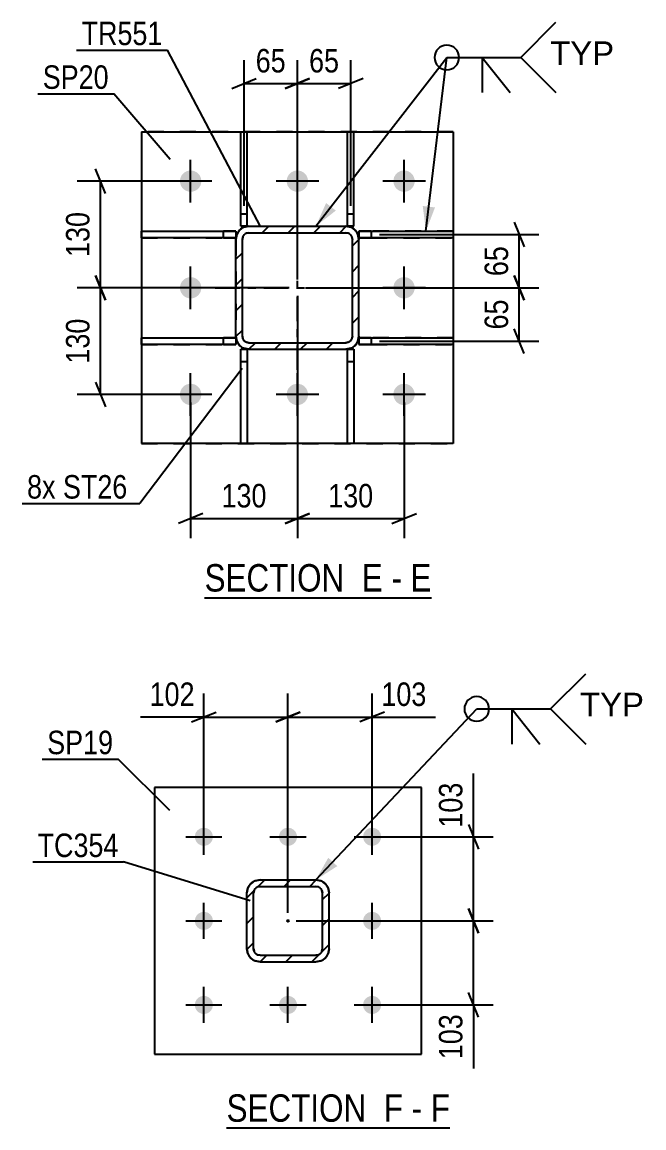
# Model space of a CAD drawing. Header units: millimetres. Extents: x -834 to 355, y -855 to -14.
# Drawn here: x -22.6 to 53.2, y -306.1 to -171.3 of the extents above; entities that cross this region are included whole.
import ezdxf

# ---------------------------------------------------------------- set-up
doc = ezdxf.new("R2010")
doc.units = ezdxf.units.MM
doc.linetypes.add('DXK_LINE_DOT2', pattern=[3.9198, 1.9599, -1.9599])
doc.linetypes.add('DXK_LINE_DOT3', pattern=[5.9187, 2.979, -0.9799, 0.9799, -0.9799])
doc.styles.add('Arial', font='ARIAL.TTF', dxfattribs={"height": 0.2})
doc.styles.add('Arial Narrow', font='ARIALN.TTF', dxfattribs={"height": 0.2})

# ---------------------------------------------------------------- blocks, each defined once
blk = doc.blocks.new('Unknown-570384938-16 - 6154')
at = {"color": 6, "linetype": 'Continuous'}
blk.add_line((-0.37, -241.45), (27.28, -241.45), dxfattribs=at)
at = {"color": 0, "linetype": 'Continuous'}
for points in [[(17.74, -240.7), (17.74, -237.2), (-0.37, -237.2), (-0.37, -240.7)], [(21.35, -240.7), (21.35, -237.2), (18.79, -237.2), (18.79, -240.7)], [(23.67, -240.7), (23.67, -237.2), (22.4, -237.2), (22.4, -240.7)], [(27.28, -240.7), (27.28, -237.2), (24.72, -237.2), (24.72, -240.7)]]:
    blk.add_wipeout(points, dxfattribs=at)
at = {"color": 7, "linetype": 'Continuous', "style": 'Arial Narrow'}
for s, p in [('SECTION ', (-0.37, -240.7)), ('E', (18.79, -240.7)), ('E', (24.72, -240.7)), ('-', (22.4, -240.7))]:
    blk.add_text(s, height=3.34, dxfattribs=at).set_placement(p)
blk = doc.blocks.new('Unknown-570384938-17 - 5682')
at = {"color": 6, "linetype": 'Continuous'}
blk.add_line((2.31, -306.09), (29.52, -306.09), dxfattribs=at)
at = {"color": 0, "linetype": 'Continuous'}
for points in [[(20.42, -305.34), (20.42, -301.84), (2.31, -301.84), (2.31, -305.34)], [(23.81, -305.34), (23.81, -301.84), (21.47, -301.84), (21.47, -305.34)], [(26.13, -305.34), (26.13, -301.84), (24.86, -301.84), (24.86, -305.34)], [(29.52, -305.34), (29.52, -301.84), (27.18, -301.84), (27.18, -305.34)]]:
    blk.add_wipeout(points, dxfattribs=at)
at = {"color": 7, "linetype": 'Continuous', "style": 'Arial Narrow'}
for s, p in [('SECTION ', (2.31, -305.34)), ('F', (21.47, -305.34)), ('F', (27.18, -305.34)), ('-', (24.86, -305.34))]:
    blk.add_text(s, height=3.34, dxfattribs=at).set_placement(p)
blk = doc.blocks.new('Part-570384938-6352 - 6154')
at = {"color": 2, "linetype": 'Continuous'}
for p, q in [((18.43, -209.77), (18.43, -209.77)), ((18.43, -209.77), (29.93, -209.77)), ((18.43, -209.77), (18.43, -210.57)), ((29.93, -209.77), (29.93, -210.57)), ((29.93, -210.57), (18.43, -210.57))]:
    blk.add_line(p, q, dxfattribs=at)
at = {"color": 7, "linetype": 'DXK_LINE_DOT2'}
for p, q in [((19.93, -209.77), (18.43, -209.77)), ((18.43, -209.77), (18.43, -209.77)), ((29.93, -209.77), (19.93, -209.77)), ((19.93, -209.77), (19.93, -210.57)), ((18.43, -210.57), (19.93, -210.57)), ((19.93, -210.57), (29.93, -210.57))]:
    blk.add_line(p, q, dxfattribs=at)
blk = doc.blocks.new('Part-570384938-6342 - 6154')
at = {"color": 2, "linetype": 'Continuous'}
for p, q in [((-8.07, -210.57), (-8.07, -209.77)), ((-8.07, -209.77), (3.43, -209.77)), ((3.43, -209.77), (3.43, -210.57)), ((3.43, -210.57), (-8.07, -210.57)), ((3.43, -210.57), (3.43, -210.57))]:
    blk.add_line(p, q, dxfattribs=at)
at = {"color": 7, "linetype": 'DXK_LINE_DOT2'}
for p, q in [((-8.07, -209.77), (1.93, -209.77)), ((1.93, -210.57), (1.93, -209.77)), ((3.43, -209.77), (1.93, -209.77)), ((3.43, -209.77), (3.43, -209.77)), ((-8.07, -210.57), (1.93, -210.57)), ((1.93, -210.57), (3.43, -210.57))]:
    blk.add_line(p, q, dxfattribs=at)
blk = doc.blocks.new('Part-570384938-6347 - 6154')
at = {"color": 2, "linetype": 'Continuous'}
for p, q in [((-8.07, -197.57), (-8.07, -196.77)), ((-8.07, -196.77), (3.43, -196.77)), ((3.43, -196.77), (3.43, -197.57)), ((3.43, -197.57), (-8.07, -197.57)), ((3.43, -197.57), (3.43, -197.57))]:
    blk.add_line(p, q, dxfattribs=at)
at = {"color": 7, "linetype": 'DXK_LINE_DOT2'}
for p, q in [((-8.07, -196.77), (1.93, -196.77)), ((1.93, -197.57), (1.93, -196.77)), ((3.43, -196.77), (1.93, -196.77)), ((3.43, -196.77), (3.43, -196.77)), ((-8.07, -197.57), (1.93, -197.57)), ((1.93, -197.57), (3.43, -197.57))]:
    blk.add_line(p, q, dxfattribs=at)
blk = doc.blocks.new('Part-570384938-6357 - 6154')
at = {"color": 2, "linetype": 'Continuous'}
for p, q in [((18.43, -196.77), (18.43, -196.77)), ((18.43, -196.77), (29.93, -196.77)), ((18.43, -196.77), (18.43, -197.57)), ((29.93, -196.77), (29.93, -197.57)), ((29.93, -197.57), (18.43, -197.57))]:
    blk.add_line(p, q, dxfattribs=at)
at = {"color": 7, "linetype": 'DXK_LINE_DOT2'}
for p, q in [((19.93, -196.77), (18.43, -196.77)), ((18.43, -196.77), (18.43, -196.77)), ((29.93, -196.77), (19.93, -196.77)), ((19.93, -196.77), (19.93, -197.57)), ((18.43, -197.57), (19.93, -197.57)), ((19.93, -197.57), (29.93, -197.57))]:
    blk.add_line(p, q, dxfattribs=at)
blk = doc.blocks.new('Bolt-570384938-6433 - 6154')
at = {"linetype": 'Continuous'}
for points in [[(-3.37, -190.67, -1), (-0.77, -190.67, -1)], [(9.63, -190.67, -1), (12.23, -190.67, -1)], [(22.63, -190.67, -1), (25.23, -190.67, -1)], [(-3.37, -203.67, -1), (-0.77, -203.67, -1)], [(22.63, -203.67, -1), (25.23, -203.67, -1)], [(-3.37, -216.67, -1), (-0.77, -216.67, -1)], [(9.63, -216.67, -1), (12.23, -216.67, -1)], [(22.63, -216.67, -1), (25.23, -216.67, -1)]]:
    blk.add_hatch(color=1, dxfattribs=at).paths.add_polyline_path(points)
at = {"color": 1, "linetype": 'Continuous'}
for p, q in [((-2.07, -193.27), (-2.07, -188.07)), ((10.93, -193.27), (10.93, -188.07)), ((23.93, -193.27), (23.93, -188.07)), ((0.53, -190.67), (-4.67, -190.67)), ((13.53, -190.67), (8.33, -190.67)), ((26.53, -190.67), (21.33, -190.67)), ((-2.07, -206.27), (-2.07, -201.07)), ((23.93, -206.27), (23.93, -201.07)), ((0.53, -203.67), (-4.67, -203.67)), ((26.53, -203.67), (21.33, -203.67)), ((-2.07, -219.27), (-2.07, -214.07)), ((10.93, -219.27), (10.93, -214.07)), ((23.93, -219.27), (23.93, -214.07)), ((0.53, -216.67), (-4.67, -216.67)), ((13.53, -216.67), (8.33, -216.67)), ((26.53, -216.67), (21.33, -216.67))]:
    blk.add_line(p, q, dxfattribs=at)
blk = doc.blocks.new('Part-570384938-6362 - 6154')
at = {"color": 2, "linetype": 'Continuous'}
for p, q in [((4.03, -211.17), (4.03, -211.17)), ((4.03, -211.17), (4.83, -211.17)), ((4.03, -222.67), (4.03, -211.17)), ((4.83, -211.17), (4.83, -211.17)), ((4.83, -211.17), (4.83, -222.67)), ((4.83, -222.67), (4.03, -222.67))]:
    blk.add_line(p, q, dxfattribs=at)
at = {"color": 7, "linetype": 'DXK_LINE_DOT2'}
for p, q in [((4.03, -211.17), (4.03, -211.17)), ((4.03, -211.17), (4.83, -211.17)), ((4.83, -211.17), (4.83, -211.17)), ((4.03, -212.67), (4.83, -212.67))]:
    blk.add_line(p, q, dxfattribs=at)
blk = doc.blocks.new('Part-570384938-6367 - 6154')
at = {"color": 2, "linetype": 'Continuous'}
for p, q in [((17.03, -211.17), (17.03, -211.17)), ((17.03, -211.17), (17.83, -211.17)), ((17.03, -222.67), (17.03, -211.17)), ((17.83, -211.17), (17.83, -211.17)), ((17.83, -211.17), (17.83, -222.67)), ((17.83, -222.67), (17.03, -222.67))]:
    blk.add_line(p, q, dxfattribs=at)
at = {"color": 7, "linetype": 'DXK_LINE_DOT2'}
for p, q in [((17.03, -211.17), (17.03, -211.17)), ((17.03, -211.17), (17.83, -211.17)), ((17.83, -211.17), (17.83, -211.17)), ((17.03, -212.67), (17.83, -212.67))]:
    blk.add_line(p, q, dxfattribs=at)
blk = doc.blocks.new('Part-570384938-6372 - 6154')
at = {"color": 2, "linetype": 'Continuous'}
for p, q in [((4.03, -196.17), (4.03, -184.67)), ((4.03, -184.67), (4.83, -184.67)), ((4.83, -196.17), (4.83, -184.67)), ((4.03, -196.17), (4.83, -196.17)), ((4.03, -196.17), (4.03, -196.17)), ((4.83, -196.17), (4.83, -196.17))]:
    blk.add_line(p, q, dxfattribs=at)
at = {"color": 7, "linetype": 'DXK_LINE_DOT2'}
for p, q in [((4.03, -194.67), (4.83, -194.67)), ((4.83, -196.17), (4.03, -196.17))]:
    blk.add_line(p, q, dxfattribs=at)
blk = doc.blocks.new('Part-570384938-6377 - 6154')
at = {"color": 2, "linetype": 'Continuous'}
for p, q in [((17.03, -196.17), (17.03, -184.67)), ((17.03, -184.67), (17.83, -184.67)), ((17.83, -196.17), (17.83, -184.67)), ((17.03, -196.17), (17.83, -196.17)), ((17.03, -196.17), (17.03, -196.17)), ((17.83, -196.17), (17.83, -196.17))]:
    blk.add_line(p, q, dxfattribs=at)
at = {"color": 7, "linetype": 'DXK_LINE_DOT2'}
for p, q in [((17.03, -194.67), (17.83, -194.67)), ((17.83, -196.17), (17.03, -196.17))]:
    blk.add_line(p, q, dxfattribs=at)
blk = doc.blocks.new('Part-570384938-6394 - 6154')
at = {"linetype": 'Continuous'}
h = blk.add_hatch(dxfattribs=at)
h.set_pattern_fill('', scale=0.7, style=0, pattern_type=0)
h.set_pattern_definition([(45, (18.434, -197.7697), (-1.57154, 1.57154), [])])
h.paths.add_polyline_path([(18.43, -209.57), (18.43, -197.77), (18.31, -197.16), (17.97, -196.64), (17.45, -196.29), (16.83, -196.17), (5.03, -196.17), (4.42, -196.29), (3.9, -196.64), (3.56, -197.16), (3.43, -197.77), (3.43, -209.57), (3.56, -210.18), (3.9, -210.7), (4.42, -211.05), (5.03, -211.17), (16.83, -211.17), (17.45, -211.05), (17.97, -210.7), (18.31, -210.18)])
h.paths.add_polyline_path([(17.14, -210.31), (16.83, -210.37), (5.03, -210.37), (4.73, -210.31), (4.47, -210.14), (4.29, -209.88), (4.23, -209.57), (4.23, -197.77), (4.29, -197.46), (4.47, -197.2), (4.73, -197.03), (5.03, -196.97), (16.83, -196.97), (17.14, -197.03), (17.4, -197.2), (17.57, -197.46), (17.63, -197.77), (17.63, -209.57), (17.57, -209.88), (17.4, -210.14)])
at = {"color": 7, "linetype": 'DXK_LINE_DOT3'}
for p, q in [((10.93, -213.67), (10.93, -193.67)), ((0.93, -203.67), (20.93, -203.67))]:
    blk.add_line(p, q, dxfattribs=at)
at = {"color": 7, "linetype": 'DXK_LINE_DOT2'}
for p, q in [((4.42, -196.29), (5.03, -196.17)), ((5.03, -196.17), (16.83, -196.17)), ((16.83, -196.17), (17.45, -196.29)), ((3.43, -197.77), (3.56, -197.16)), ((3.43, -197.77), (3.43, -209.57)), ((4.29, -197.46), (4.23, -197.77)), ((4.23, -209.57), (4.23, -197.77)), ((5.03, -196.97), (4.73, -197.03)), ((5.03, -196.97), (16.83, -196.97)), ((17.14, -197.03), (16.83, -196.97)), ((17.63, -197.77), (17.57, -197.46)), ((17.63, -209.57), (17.63, -197.77)), ((18.31, -197.16), (18.43, -197.77)), ((18.43, -209.57), (18.43, -197.77)), ((3.56, -210.18), (3.43, -209.57)), ((4.23, -209.57), (4.29, -209.88)), ((17.57, -209.88), (17.63, -209.57)), ((18.43, -209.57), (18.31, -210.18)), ((5.03, -211.17), (4.42, -211.05)), ((4.73, -210.31), (5.03, -210.37)), ((5.03, -210.37), (16.83, -210.37)), ((5.03, -211.17), (16.83, -211.17)), ((16.83, -210.37), (17.14, -210.31)), ((17.45, -211.05), (16.83, -211.17))]:
    blk.add_line(p, q, dxfattribs=at)
at = {"color": 2, "linetype": 'Continuous'}
for p, q in [((5.03, -196.17), (4.42, -196.29)), ((5.03, -196.17), (5.03, -196.17)), ((5.03, -196.17), (16.83, -196.17)), ((16.83, -196.17), (16.83, -196.17)), ((17.45, -196.29), (16.83, -196.17)), ((3.56, -197.16), (3.43, -197.77)), ((3.43, -197.77), (3.43, -197.77)), ((3.43, -209.57), (3.43, -197.77)), ((4.23, -197.77), (4.29, -197.46)), ((4.23, -197.77), (4.23, -197.77)), ((4.23, -209.57), (4.23, -197.77)), ((4.73, -197.03), (5.03, -196.97)), ((5.03, -196.97), (5.03, -196.97)), ((5.03, -196.97), (16.83, -196.97)), ((16.83, -196.97), (16.83, -196.97)), ((16.83, -196.97), (17.14, -197.03)), ((17.57, -197.46), (17.63, -197.77)), ((17.63, -197.77), (17.63, -197.77)), ((17.63, -209.57), (17.63, -197.77)), ((18.43, -197.77), (18.31, -197.16)), ((18.43, -197.77), (18.43, -197.77)), ((18.43, -209.57), (18.43, -197.77)), ((3.43, -209.57), (3.43, -209.57)), ((3.43, -209.57), (3.56, -210.18)), ((4.23, -209.57), (4.23, -209.57)), ((4.29, -209.88), (4.23, -209.57)), ((17.63, -209.57), (17.57, -209.88)), ((17.63, -209.57), (17.63, -209.57)), ((18.31, -210.18), (18.43, -209.57)), ((18.43, -209.57), (18.43, -209.57)), ((4.42, -211.05), (5.03, -211.17)), ((5.03, -210.37), (4.73, -210.31)), ((5.03, -210.37), (5.03, -210.37)), ((5.03, -210.37), (16.83, -210.37)), ((5.03, -211.17), (5.03, -211.17)), ((5.03, -211.17), (16.83, -211.17)), ((17.14, -210.31), (16.83, -210.37)), ((16.83, -210.37), (16.83, -210.37)), ((16.83, -211.17), (17.45, -211.05)), ((16.83, -211.17), (16.83, -211.17))]:
    blk.add_line(p, q, dxfattribs=at)
at = {"color": 7, "linetype": 'DXK_LINE_DOT2'}
for centre, radius, start, end in [((5.03, -197.77), 1.6, 112.5, 157.5), ((16.83, -197.77), 1.6, 22.5, 67.5), ((5.03, -197.77), 0.8, 112.5, 157.5), ((16.83, -197.77), 0.8, 22.5, 67.5), ((5.03, -209.57), 1.6, 202.5, 247.5), ((5.03, -209.57), 0.8, 202.5, 247.5), ((16.83, -209.57), 0.8, 292.5, 337.5), ((16.83, -209.57), 1.6, 292.5, 337.5)]:
    blk.add_arc(centre, radius, start, end, dxfattribs=at)
at = {"color": 2, "linetype": 'Continuous'}
for centre, radius, start, end in [((5.03, -197.77), 1.6, 112.5, 157.5), ((16.83, -197.77), 1.6, 22.5, 67.5), ((5.03, -197.77), 0.8, 112.5, 157.5), ((16.83, -197.77), 0.8, 22.5, 67.5), ((5.03, -209.57), 1.6, 202.5, 247.5), ((5.03, -209.57), 0.8, 202.5, 247.5), ((16.83, -209.57), 0.8, 292.5, 337.5), ((16.83, -209.57), 1.6, 292.5, 337.5)]:
    blk.add_arc(centre, radius, start, end, dxfattribs=at)
blk = doc.blocks.new('Part-570384938-6469 - 6154')
at = {"color": 2, "linetype": 'Continuous'}
for p, q in [((-8.07, -184.67), (-8.07, -222.67)), ((-8.07, -184.67), (29.93, -184.67)), ((29.93, -184.67), (29.93, -222.67)), ((-8.07, -222.67), (-8.07, -222.67)), ((29.93, -222.67), (-8.07, -222.67)), ((29.93, -222.67), (29.93, -222.67))]:
    blk.add_line(p, q, dxfattribs=at)
at = {"color": 7, "linetype": 'DXK_LINE_DOT2'}
for p, q in [((-8.07, -184.67), (-8.07, -184.67)), ((29.93, -184.67), (-8.07, -184.67)), ((29.93, -184.67), (29.93, -184.67)), ((-8.07, -222.67), (29.93, -222.67))]:
    blk.add_line(p, q, dxfattribs=at)
blk = doc.blocks.new('Bolt-570384938-5785 - 5682')
at = {"linetype": 'Continuous'}
for points in [[(-1.56, -270.6, -1), (0.64, -270.6, -1)], [(8.69, -270.6, -1), (10.89, -270.6, -1)], [(18.94, -270.6, -1), (21.14, -270.6, -1)], [(-1.56, -280.85, -1), (0.64, -280.85, -1)], [(18.94, -280.85, -1), (21.14, -280.85, -1)], [(-1.56, -291.1, -1), (0.64, -291.1, -1)], [(8.69, -291.1, -1), (10.89, -291.1, -1)], [(18.94, -291.1, -1), (21.14, -291.1, -1)]]:
    blk.add_hatch(color=1, dxfattribs=at).paths.add_polyline_path(points)
at = {"color": 1, "linetype": 'Continuous'}
for p, q in [((-0.46, -272.8), (-0.46, -268.4)), ((9.79, -272.8), (9.79, -268.4)), ((20.04, -272.8), (20.04, -268.4)), ((-2.66, -270.6), (1.74, -270.6)), ((7.59, -270.6), (11.99, -270.6)), ((17.84, -270.6), (22.24, -270.6)), ((-0.46, -283.05), (-0.46, -278.65)), ((20.04, -283.05), (20.04, -278.65)), ((-2.66, -280.85), (1.74, -280.85)), ((17.84, -280.85), (22.24, -280.85)), ((-0.46, -293.3), (-0.46, -288.9)), ((9.79, -293.3), (9.79, -288.9)), ((20.04, -293.3), (20.04, -288.9)), ((-2.66, -291.1), (1.74, -291.1)), ((7.59, -291.1), (11.99, -291.1)), ((17.84, -291.1), (22.24, -291.1))]:
    blk.add_line(p, q, dxfattribs=at)
blk = doc.blocks.new('Part-570384938-5689 - 5682')
at = {"color": 2, "linetype": 'Continuous'}
for p, q in [((26.04, -264.6), (-6.46, -264.6)), ((-6.46, -264.6), (-6.46, -297.1)), ((26.04, -297.1), (26.04, -264.6)), ((-6.46, -297.1), (26.04, -297.1))]:
    blk.add_line(p, q, dxfattribs=at)
blk = doc.blocks.new('Part-570384938-5831 - 5682')
at = {"linetype": 'Continuous'}
h = blk.add_hatch(dxfattribs=at)
h.set_pattern_fill('', scale=0.7, style=0, pattern_type=0)
h.set_pattern_definition([(45, (14.7925, -277.452), (-1.57154, 1.57154), [])])
h.paths.add_polyline_path([(14.79, -284.25), (14.79, -277.45), (14.67, -276.84), (14.32, -276.32), (13.8, -275.97), (13.19, -275.85), (6.39, -275.85), (5.78, -275.97), (5.26, -276.32), (4.91, -276.84), (4.79, -277.45), (4.79, -284.25), (4.91, -284.86), (5.26, -285.38), (5.78, -285.73), (6.39, -285.85), (13.19, -285.85), (13.8, -285.73), (14.32, -285.38), (14.67, -284.86)])
h.paths.add_polyline_path([(13.5, -284.99), (13.19, -285.05), (6.39, -285.05), (6.09, -284.99), (5.83, -284.82), (5.65, -284.56), (5.59, -284.25), (5.59, -277.45), (5.65, -277.15), (5.83, -276.89), (6.09, -276.71), (6.39, -276.65), (13.19, -276.65), (13.5, -276.71), (13.76, -276.89), (13.93, -277.15), (13.99, -277.45), (13.99, -284.25), (13.93, -284.56), (13.76, -284.82)])
blk.add_hatch(color=30, dxfattribs=at).paths.add_polyline_path([(9.79, -280.95, -1), (9.79, -280.75, -1)])
at = {"color": 7, "linetype": 'DXK_LINE_DOT2'}
for p, q in [((5.78, -275.97), (6.39, -275.85)), ((6.39, -275.85), (13.19, -275.85)), ((13.19, -275.85), (13.8, -275.97)), ((4.79, -277.45), (4.91, -276.84)), ((4.79, -284.25), (4.79, -277.45)), ((5.65, -277.15), (5.59, -277.45)), ((5.59, -284.25), (5.59, -277.45)), ((6.39, -276.65), (6.09, -276.71)), ((6.39, -276.65), (13.19, -276.65)), ((13.5, -276.71), (13.19, -276.65)), ((13.99, -277.45), (13.93, -277.15)), ((13.99, -284.25), (13.99, -277.45)), ((14.67, -276.84), (14.79, -277.45)), ((14.79, -284.25), (14.79, -277.45)), ((4.91, -284.86), (4.79, -284.25)), ((5.59, -284.25), (5.65, -284.56)), ((13.93, -284.56), (13.99, -284.25)), ((14.79, -284.25), (14.67, -284.86)), ((6.39, -285.85), (5.78, -285.73)), ((6.09, -284.99), (6.39, -285.05)), ((6.39, -285.05), (13.19, -285.05)), ((13.19, -285.05), (13.5, -284.99)), ((13.8, -285.73), (13.19, -285.85)), ((6.39, -285.85), (13.19, -285.85))]:
    blk.add_line(p, q, dxfattribs=at)
at = {"color": 2, "linetype": 'Continuous'}
for p, q in [((6.39, -275.85), (5.78, -275.97)), ((6.39, -275.85), (13.19, -275.85)), ((13.8, -275.97), (13.19, -275.85)), ((4.91, -276.84), (4.79, -277.45)), ((4.79, -284.25), (4.79, -277.45)), ((5.59, -277.45), (5.65, -277.15)), ((5.59, -284.25), (5.59, -277.45)), ((6.09, -276.71), (6.39, -276.65)), ((6.39, -276.65), (13.19, -276.65)), ((13.19, -276.65), (13.5, -276.71)), ((13.93, -277.15), (13.99, -277.45)), ((13.99, -284.25), (13.99, -277.45)), ((14.79, -277.45), (14.67, -276.84)), ((14.79, -284.25), (14.79, -277.45)), ((4.79, -284.25), (4.91, -284.86)), ((5.65, -284.56), (5.59, -284.25)), ((13.99, -284.25), (13.93, -284.56)), ((14.67, -284.86), (14.79, -284.25)), ((5.78, -285.73), (6.39, -285.85)), ((6.39, -285.05), (6.09, -284.99)), ((6.39, -285.05), (13.19, -285.05)), ((13.5, -284.99), (13.19, -285.05)), ((13.19, -285.85), (13.8, -285.73)), ((6.39, -285.85), (13.19, -285.85))]:
    blk.add_line(p, q, dxfattribs=at)
at = {"color": 7, "linetype": 'DXK_LINE_DOT3'}
blk.add_line((9.79, -280.85), (9.79, -280.85), dxfattribs=at)
at = {"color": 30, "linetype": 'DXK_LINE_DOT3'}
blk.add_line((9.79, -280.85), (9.79, -280.85), dxfattribs=at)
at = {"color": 30, "linetype": 'Continuous'}
blk.add_circle((9.79, -280.85), 0.1, dxfattribs=at)
at = {"color": 7, "linetype": 'DXK_LINE_DOT2'}
for centre, radius, start, end in [((6.39, -277.45), 1.6, 112.5, 157.5), ((13.19, -277.45), 1.6, 22.5, 67.5), ((6.39, -277.45), 0.8, 112.5, 157.5), ((13.19, -277.45), 0.8, 22.5, 67.5), ((6.39, -284.25), 1.6, 202.5, 247.5), ((6.39, -284.25), 0.8, 202.5, 247.5), ((13.19, -284.25), 0.8, 292.5, 337.5), ((13.19, -284.25), 1.6, 292.5, 337.5)]:
    blk.add_arc(centre, radius, start, end, dxfattribs=at)
at = {"color": 2, "linetype": 'Continuous'}
for centre, radius, start, end in [((6.39, -277.45), 1.6, 112.5, 157.5), ((13.19, -277.45), 1.6, 22.5, 67.5), ((6.39, -277.45), 0.8, 112.5, 157.5), ((13.19, -277.45), 0.8, 22.5, 67.5), ((6.39, -284.25), 1.6, 202.5, 247.5), ((6.39, -284.25), 0.8, 202.5, 247.5), ((13.19, -284.25), 0.8, 292.5, 337.5), ((13.19, -284.25), 1.6, 292.5, 337.5)]:
    blk.add_arc(centre, radius, start, end, dxfattribs=at)
blk = doc.blocks.new('StraightDimension-570384938-58514 - 6154')
at = {"color": 7, "linetype": 'Continuous'}
for p, q in [((-12.45, -205.17), (-13.65, -202.17)), ((9.93, -203.67), (-15.9, -203.67)), ((-13.05, -216.67), (-13.05, -203.67)), ((-13.65, -215.17), (-12.45, -218.17)), ((-3.07, -216.67), (-15.9, -216.67))]:
    blk.add_line(p, q, dxfattribs=at)
at = {"color": 0}
blk.add_wipeout([(-13.8, -206.83), (-18, -206.83), (-18, -213.51), (-13.8, -213.51)], dxfattribs=at)
at = {"color": 3, "style": 'Arial Narrow'}
blk.add_text('130', height=2.863, rotation=90.0002, dxfattribs=at).set_placement((-14.4, -212.91))
blk = doc.blocks.new('StraightDimension-570384938-6607 - 6154')
at = {"color": 7, "linetype": 'Continuous'}
for p, q in [((10.93, -204.67), (10.93, -234.2)), ((23.93, -217.67), (23.93, -234.2)), ((12.43, -231.2), (9.43, -232.4)), ((10.93, -231.8), (23.93, -231.8)), ((22.43, -232.4), (25.43, -231.2))]:
    blk.add_line(p, q, dxfattribs=at)
at = {"color": 0}
blk.add_wipeout([(20.78, -231.05), (20.78, -226.85), (14.09, -226.85), (14.09, -231.05)], dxfattribs=at)
at = {"color": 3, "style": 'Arial Narrow'}
blk.add_text('130', height=2.863, dxfattribs=at).set_placement((14.69, -230.45))
blk = doc.blocks.new('StraightDimension-570384938-6596 - 6154')
at = {"color": 7, "linetype": 'Continuous'}
for p, q in [((10.93, -204.67), (10.93, -234.2)), ((-2.07, -217.67), (-2.07, -234.2)), ((-0.57, -231.2), (-3.57, -232.4)), ((-2.07, -231.8), (10.93, -231.8)), ((9.43, -232.4), (12.43, -231.2))]:
    blk.add_line(p, q, dxfattribs=at)
at = {"color": 0}
blk.add_wipeout([(7.78, -231.05), (7.78, -226.85), (1.09, -226.85), (1.09, -231.05)], dxfattribs=at)
at = {"color": 3, "style": 'Arial Narrow'}
blk.add_text('130', height=2.863, dxfattribs=at).set_placement((1.69, -230.45))
blk = doc.blocks.new('StraightDimension-570384938-58513 - 6154')
at = {"color": 7, "linetype": 'Continuous'}
for p, q in [((-12.45, -192.17), (-13.65, -189.17)), ((-3.07, -190.67), (-15.9, -190.67)), ((-13.05, -203.67), (-13.05, -190.67)), ((-13.65, -202.17), (-12.45, -205.17)), ((9.93, -203.67), (-15.9, -203.67))]:
    blk.add_line(p, q, dxfattribs=at)
at = {"color": 0}
blk.add_wipeout([(-13.8, -193.83), (-18, -193.83), (-18, -200.51), (-13.8, -200.51)], dxfattribs=at)
at = {"color": 3, "style": 'Arial Narrow'}
blk.add_text('130', height=2.863, rotation=90.0002, dxfattribs=at).set_placement((-14.4, -199.91))
blk = doc.blocks.new('StraightDimension-570384938-58520 - 6154')
at = {"color": 7, "linetype": 'Continuous'}
for p, q in [((10.93, -202.67), (10.93, -175.92)), ((17.43, -193.67), (17.43, -175.92)), ((9.43, -179.37), (12.43, -178.17)), ((10.93, -178.77), (17.43, -178.77)), ((18.93, -178.17), (15.93, -179.37))]:
    blk.add_line(p, q, dxfattribs=at)
at = {"color": 0}
blk.add_wipeout([(16.61, -178.02), (16.61, -173.82), (11.76, -173.82), (11.76, -178.02)], dxfattribs=at)
at = {"color": 3, "style": 'Arial Narrow'}
blk.add_text('65', height=2.863, dxfattribs=at).set_placement((12.36, -177.42))
blk = doc.blocks.new('StraightDimension-570384938-58521 - 6154')
at = {"color": 7, "linetype": 'Continuous'}
for p, q in [((4.43, -193.67), (4.43, -175.92)), ((10.93, -202.67), (10.93, -175.92)), ((2.93, -179.37), (5.93, -178.17)), ((4.43, -178.77), (10.93, -178.77)), ((12.43, -178.17), (9.43, -179.37))]:
    blk.add_line(p, q, dxfattribs=at)
at = {"color": 0}
blk.add_wipeout([(10.11, -178.02), (10.11, -173.82), (5.26, -173.82), (5.26, -178.02)], dxfattribs=at)
at = {"color": 3, "style": 'Arial Narrow'}
blk.add_text('65', height=2.863, dxfattribs=at).set_placement((5.86, -177.42))
blk = doc.blocks.new('StraightDimension-570384938-58527 - 6154')
at = {"color": 7, "linetype": 'Continuous'}
for p, q in [((37.36, -195.67), (38.56, -198.67)), ((20.93, -197.17), (40.36, -197.17)), ((37.96, -203.67), (37.96, -197.17)), ((38.56, -205.17), (37.36, -202.17)), ((11.93, -203.67), (40.36, -203.67))]:
    blk.add_line(p, q, dxfattribs=at)
at = {"color": 0}
blk.add_wipeout([(37.21, -197.99), (33.01, -197.99), (33.01, -202.85), (37.21, -202.85)], dxfattribs=at)
at = {"color": 3, "style": 'Arial Narrow'}
blk.add_text('65', height=2.863, rotation=90.0002, dxfattribs=at).set_placement((36.61, -202.25))
blk = doc.blocks.new('StraightDimension-570384938-58528 - 6154')
at = {"color": 7, "linetype": 'Continuous'}
for p, q in [((37.36, -202.17), (38.56, -205.17)), ((11.93, -203.67), (40.36, -203.67)), ((37.96, -210.17), (37.96, -203.67)), ((38.56, -211.67), (37.36, -208.67)), ((20.93, -210.17), (40.36, -210.17))]:
    blk.add_line(p, q, dxfattribs=at)
at = {"color": 0}
blk.add_wipeout([(37.21, -204.49), (33.01, -204.49), (33.01, -209.35), (37.21, -209.35)], dxfattribs=at)
at = {"color": 3, "style": 'Arial Narrow'}
blk.add_text('65', height=2.863, rotation=90.0002, dxfattribs=at).set_placement((36.61, -208.75))
blk = doc.blocks.new('StraightDimension-570384938-6044 - 5682')
at = {"color": 7, "linetype": 'Continuous'}
for p, q in [((31.79, -279.35), (32.99, -282.35)), ((10.79, -280.85), (34.79, -280.85)), ((32.39, -291.1), (32.39, -280.85)), ((32.99, -292.6), (31.79, -289.6)), ((21.04, -291.1), (34.79, -291.1)), ((32.39, -291.1), (32.39, -298.84)), ((32.39, -291.1), (32.39, -298.84))]:
    blk.add_line(p, q, dxfattribs=at)
at = {"color": 0}
blk.add_wipeout([(31.64, -291.63), (27.44, -291.63), (27.44, -298.31), (31.64, -298.31)], dxfattribs=at)
at = {"color": 3, "style": 'Arial Narrow'}
blk.add_text('103', height=2.863, rotation=90.0002, dxfattribs=at).set_placement((31.04, -297.71))
blk = doc.blocks.new('StraightDimension-570384938-6061 - 5682')
at = {"color": 7, "linetype": 'Continuous'}
for p, q in [((32.39, -270.6), (32.39, -262.87)), ((32.39, -270.6), (32.39, -262.87)), ((31.79, -269.1), (32.99, -272.1)), ((21.04, -270.6), (34.79, -270.6)), ((32.39, -280.85), (32.39, -270.6)), ((32.99, -282.35), (31.79, -279.35)), ((10.79, -280.85), (34.79, -280.85))]:
    blk.add_line(p, q, dxfattribs=at)
at = {"color": 0}
blk.add_wipeout([(31.64, -263.39), (27.44, -263.39), (27.44, -270.08), (31.64, -270.08)], dxfattribs=at)
at = {"color": 3, "style": 'Arial Narrow'}
blk.add_text('103', height=2.863, rotation=90.0002, dxfattribs=at).set_placement((31.04, -269.48))
blk = doc.blocks.new('StraightDimension-570384938-6079 - 5682')
at = {"color": 7, "linetype": 'Continuous'}
for p, q in [((-0.46, -269.6), (-0.46, -253.15)), ((9.79, -279.85), (9.79, -253.15)), ((-0.46, -256), (-8.19, -256)), ((-0.46, -256), (-8.19, -256)), ((-1.96, -256.6), (1.04, -255.4)), ((-0.46, -256), (9.79, -256)), ((11.29, -255.4), (8.29, -256.6))]:
    blk.add_line(p, q, dxfattribs=at)
at = {"color": 0}
blk.add_wipeout([(-0.98, -255.25), (-0.98, -251.05), (-7.67, -251.05), (-7.67, -255.25)], dxfattribs=at)
at = {"color": 3, "style": 'Arial Narrow'}
blk.add_text('102', height=2.863, dxfattribs=at).set_placement((-7.07, -254.65))
blk = doc.blocks.new('StraightDimension-570384938-6096 - 5682')
at = {"color": 7, "linetype": 'Continuous'}
for p, q in [((9.79, -279.85), (9.79, -253.15)), ((20.04, -269.6), (20.04, -253.15)), ((8.29, -256.6), (11.29, -255.4)), ((9.79, -256), (20.04, -256)), ((21.54, -255.4), (18.54, -256.6)), ((20.04, -256), (27.78, -256)), ((20.04, -256), (27.78, -256))]:
    blk.add_line(p, q, dxfattribs=at)
at = {"color": 0}
blk.add_wipeout([(27.25, -255.25), (27.25, -251.05), (20.57, -251.05), (20.57, -255.25)], dxfattribs=at)
at = {"color": 3, "style": 'Arial Narrow'}
blk.add_text('103', height=2.863, dxfattribs=at).set_placement((21.17, -254.65))
blk = doc.blocks.new('Mark-570384938-6390 - 6154')
at = {"color": 0}
blk.add_wipeout([(-5.5, -174.09), (-5.5, -171.09), (-15.36, -171.09), (-15.36, -174.09)], dxfattribs=at)
blk.add_wipeout([(-5.5, -174.09), (-5.5, -171.09), (-15.36, -171.09), (-15.36, -174.09)], dxfattribs=at)
at = {"color": 30, "linetype": 'Continuous'}
for p in [(-15.96, -174.69), (6.46, -196.22)]:
    blk.add_line(p, (-4.9, -174.69), dxfattribs=at)
at = {"color": 3, "style": 'Arial Narrow'}
blk.add_text('TR551', height=2.863, dxfattribs=at).set_placement((-15.36, -174.09))
blk = doc.blocks.new('Mark-570384938-6465 - 6154')
at = {"color": 0}
blk.add_wipeout([(-12.05, -179.42), (-12.05, -176.42), (-20.09, -176.42), (-20.09, -179.42)], dxfattribs=at)
blk.add_wipeout([(-12.05, -179.42), (-12.05, -176.42), (-20.09, -176.42), (-20.09, -179.42)], dxfattribs=at)
at = {"color": 30, "linetype": 'Continuous'}
for p in [(-20.69, -180.02), (-4.56, -188.04)]:
    blk.add_line(p, (-11.45, -180.02), dxfattribs=at)
at = {"color": 3, "style": 'Arial Narrow'}
blk.add_text('SP20', height=2.863, dxfattribs=at).set_placement((-20.09, -179.42))
blk = doc.blocks.new('WeldMark-570384938-6633 - 6154')
at = {"linetype": 'Continuous'}
for points in [[(15.62, -194.26), (13.18, -196.17), (14.43, -193.34)], [(27.7, -193.88), (26.6, -196.77), (26.21, -193.7)]]:
    blk.add_hatch(color=30, dxfattribs=at).paths.add_polyline_path(points)
at = {"color": 30, "linetype": 'Continuous'}
for p, q in [((13.18, -196.17), (29.14, -175.6)), ((26.6, -196.77), (29.14, -175.6)), ((29.14, -175.6), (38.14, -175.6))]:
    blk.add_line(p, q, dxfattribs=at)
at = {"color": 3, "linetype": 'Continuous'}
for q in [(36.86, -179.88), (33.43, -179.88)]:
    blk.add_line((33.43, -175.6), q, dxfattribs=at)
for start, end in [(90, 270), (270, 90)]:
    blk.add_arc((29.14, -175.6), 1.5, start, end, dxfattribs=at)
at = {"color": 0, "linetype": 'Continuous'}
blk.add_wipeout([(49.52, -176.5), (49.52, -173.5), (41.74, -173.5), (41.74, -176.5)], dxfattribs=at)
blk.add_wipeout([(49.52, -176.5), (49.52, -173.5), (41.74, -173.5), (41.74, -176.5)], dxfattribs=at)
at = {"color": 3, "linetype": 'Continuous'}
for q in [(42.43, -171.31), (42.43, -179.88)]:
    blk.add_line((38.14, -175.6), q, dxfattribs=at)
at = {"color": 3, "linetype": 'Continuous', "style": 'Arial'}
blk.add_text('TYP', height=2.865, dxfattribs=at).set_placement((41.74, -176.5))
blk = doc.blocks.new('MarkSet-570384938-58499 - 6154')
at = {"color": 30, "linetype": 'Continuous'}
blk.add_line((4.22, -213.5), (-8.28, -229.97), dxfattribs=at)
at = {"color": 0}
for points in [[(-18.53, -229.37), (-18.53, -226.37), (-22, -226.37), (-22, -229.37)], [(-9.78, -229.37), (-9.78, -226.37), (-17.63, -226.37), (-17.63, -229.37)]]:
    blk.add_wipeout(points, dxfattribs=at)
for points in [[(-18.53, -229.37), (-18.53, -226.37), (-22, -226.37), (-22, -229.37)], [(-9.78, -229.37), (-9.78, -226.37), (-17.63, -226.37), (-17.63, -229.37)]]:
    blk.add_wipeout(points, dxfattribs=at)
at = {"color": 30, "linetype": 'Continuous'}
blk.add_line((-22.6, -229.97), (-8.28, -229.97), dxfattribs=at)
at = {"color": 3, "style": 'Arial Narrow'}
for s, p in [('8x', (-22, -229.37)), ('ST26', (-17.63, -229.37))]:
    blk.add_text(s, height=2.863, dxfattribs=at).set_placement(p)
blk = doc.blocks.new('Mark-570384938-5827 - 5682')
at = {"color": 0}
blk.add_wipeout([(-10.85, -273.07), (-10.85, -270.07), (-20.72, -270.07), (-20.72, -273.07)], dxfattribs=at)
blk.add_wipeout([(-10.85, -273.07), (-10.85, -270.07), (-20.72, -270.07), (-20.72, -273.07)], dxfattribs=at)
at = {"color": 30, "linetype": 'Continuous'}
for p in [(-21.32, -273.67), (5.18, -278.41)]:
    blk.add_line(p, (-10.25, -273.67), dxfattribs=at)
at = {"color": 3, "style": 'Arial Narrow'}
blk.add_text('TC354', height=2.863, dxfattribs=at).set_placement((-20.72, -273.07))
blk = doc.blocks.new('Mark-570384938-5685 - 5682')
at = {"color": 0}
blk.add_wipeout([(-11.52, -260.53), (-11.52, -257.53), (-19.55, -257.53), (-19.55, -260.53)], dxfattribs=at)
blk.add_wipeout([(-11.52, -260.53), (-11.52, -257.53), (-19.55, -257.53), (-19.55, -260.53)], dxfattribs=at)
at = {"color": 30, "linetype": 'Continuous'}
for p in [(-20.15, -261.13), (-4.6, -267.4)]:
    blk.add_line(p, (-10.92, -261.13), dxfattribs=at)
at = {"color": 3, "style": 'Arial Narrow'}
blk.add_text('SP19', height=2.863, dxfattribs=at).set_placement((-19.55, -260.53))
blk = doc.blocks.new('WeldMark-570384938-6113 - 5682')
at = {"linetype": 'Continuous'}
blk.add_hatch(color=30, dxfattribs=at).paths.add_polyline_path([(15.79, -274.18), (13.19, -275.85), (14.7, -273.15)])
at = {"color": 30, "linetype": 'Continuous'}
for p, q in [((13.19, -275.85), (32.78, -255.01)), ((32.78, -255.01), (41.78, -255.01))]:
    blk.add_line(p, q, dxfattribs=at)
at = {"color": 3, "linetype": 'Continuous'}
for q in [(40.49, -259.29), (37.06, -259.29)]:
    blk.add_line((37.06, -255.01), q, dxfattribs=at)
for start, end in [(90, 270), (270, 90)]:
    blk.add_arc((32.78, -255.01), 1.5, start, end, dxfattribs=at)
at = {"color": 0, "linetype": 'Continuous'}
blk.add_wipeout([(53.15, -255.91), (53.15, -252.91), (45.38, -252.91), (45.38, -255.91)], dxfattribs=at)
blk.add_wipeout([(53.15, -255.91), (53.15, -252.91), (45.38, -252.91), (45.38, -255.91)], dxfattribs=at)
at = {"color": 3, "linetype": 'Continuous'}
for q in [(46.06, -250.72), (46.06, -259.29)]:
    blk.add_line((41.78, -255.01), q, dxfattribs=at)
at = {"color": 3, "linetype": 'Continuous', "style": 'Arial'}
blk.add_text('TYP', height=2.865, dxfattribs=at).set_placement((45.38, -255.91))

msp = doc.modelspace()

# ---------------------------------------------------------------- block references
for name in ['Part-570384938-6469 - 6154', 'Part-570384938-6372 - 6154', 'Part-570384938-6377 - 6154', 'Bolt-570384938-6433 - 6154', 'Part-570384938-6394 - 6154', 'Part-570384938-6347 - 6154', 'Part-570384938-6357 - 6154', 'Part-570384938-6342 - 6154', 'Part-570384938-6352 - 6154', 'Part-570384938-6362 - 6154', 'Part-570384938-6367 - 6154', 'Unknown-570384938-16 - 6154', 'Part-570384938-5689 - 5682', 'Bolt-570384938-5785 - 5682', 'Part-570384938-5831 - 5682', 'Unknown-570384938-17 - 5682']:
    msp.add_blockref(name, (0, 0))

# ---------------------------------------------------------------- next in the draw order: block references
for name in ['StraightDimension-570384938-58514 - 6154', 'StraightDimension-570384938-6044 - 5682']:
    msp.add_blockref(name, (0, 0))

# ---------------------------------------------------------------- next in the draw order: block references
for name in ['StraightDimension-570384938-6607 - 6154', 'StraightDimension-570384938-6061 - 5682']:
    msp.add_blockref(name, (0, 0))

# ---------------------------------------------------------------- next in the draw order: block references
for name in ['StraightDimension-570384938-6596 - 6154', 'StraightDimension-570384938-6079 - 5682']:
    msp.add_blockref(name, (0, 0))

# ---------------------------------------------------------------- next in the draw order: block references
for name in ['StraightDimension-570384938-58513 - 6154', 'MarkSet-570384938-58499 - 6154', 'StraightDimension-570384938-6096 - 5682', 'Mark-570384938-5685 - 5682', 'Mark-570384938-5827 - 5682']:
    msp.add_blockref(name, (0, 0))

# ---------------------------------------------------------------- next in the draw order: block references
for name in ['StraightDimension-570384938-58520 - 6154', 'WeldMark-570384938-6113 - 5682']:
    msp.add_blockref(name, (0, 0))

# ---------------------------------------------------------------- next in the draw order: block references
msp.add_blockref('StraightDimension-570384938-58521 - 6154', (0, 0))

# ---------------------------------------------------------------- next in the draw order: block references
for name in ['Mark-570384938-6390 - 6154', 'StraightDimension-570384938-58527 - 6154']:
    msp.add_blockref(name, (0, 0))

# ---------------------------------------------------------------- next in the draw order: block references
for name in ['WeldMark-570384938-6633 - 6154', 'Mark-570384938-6465 - 6154', 'StraightDimension-570384938-58528 - 6154']:
    msp.add_blockref(name, (0, 0))

doc.saveas('drawing.dxf')
